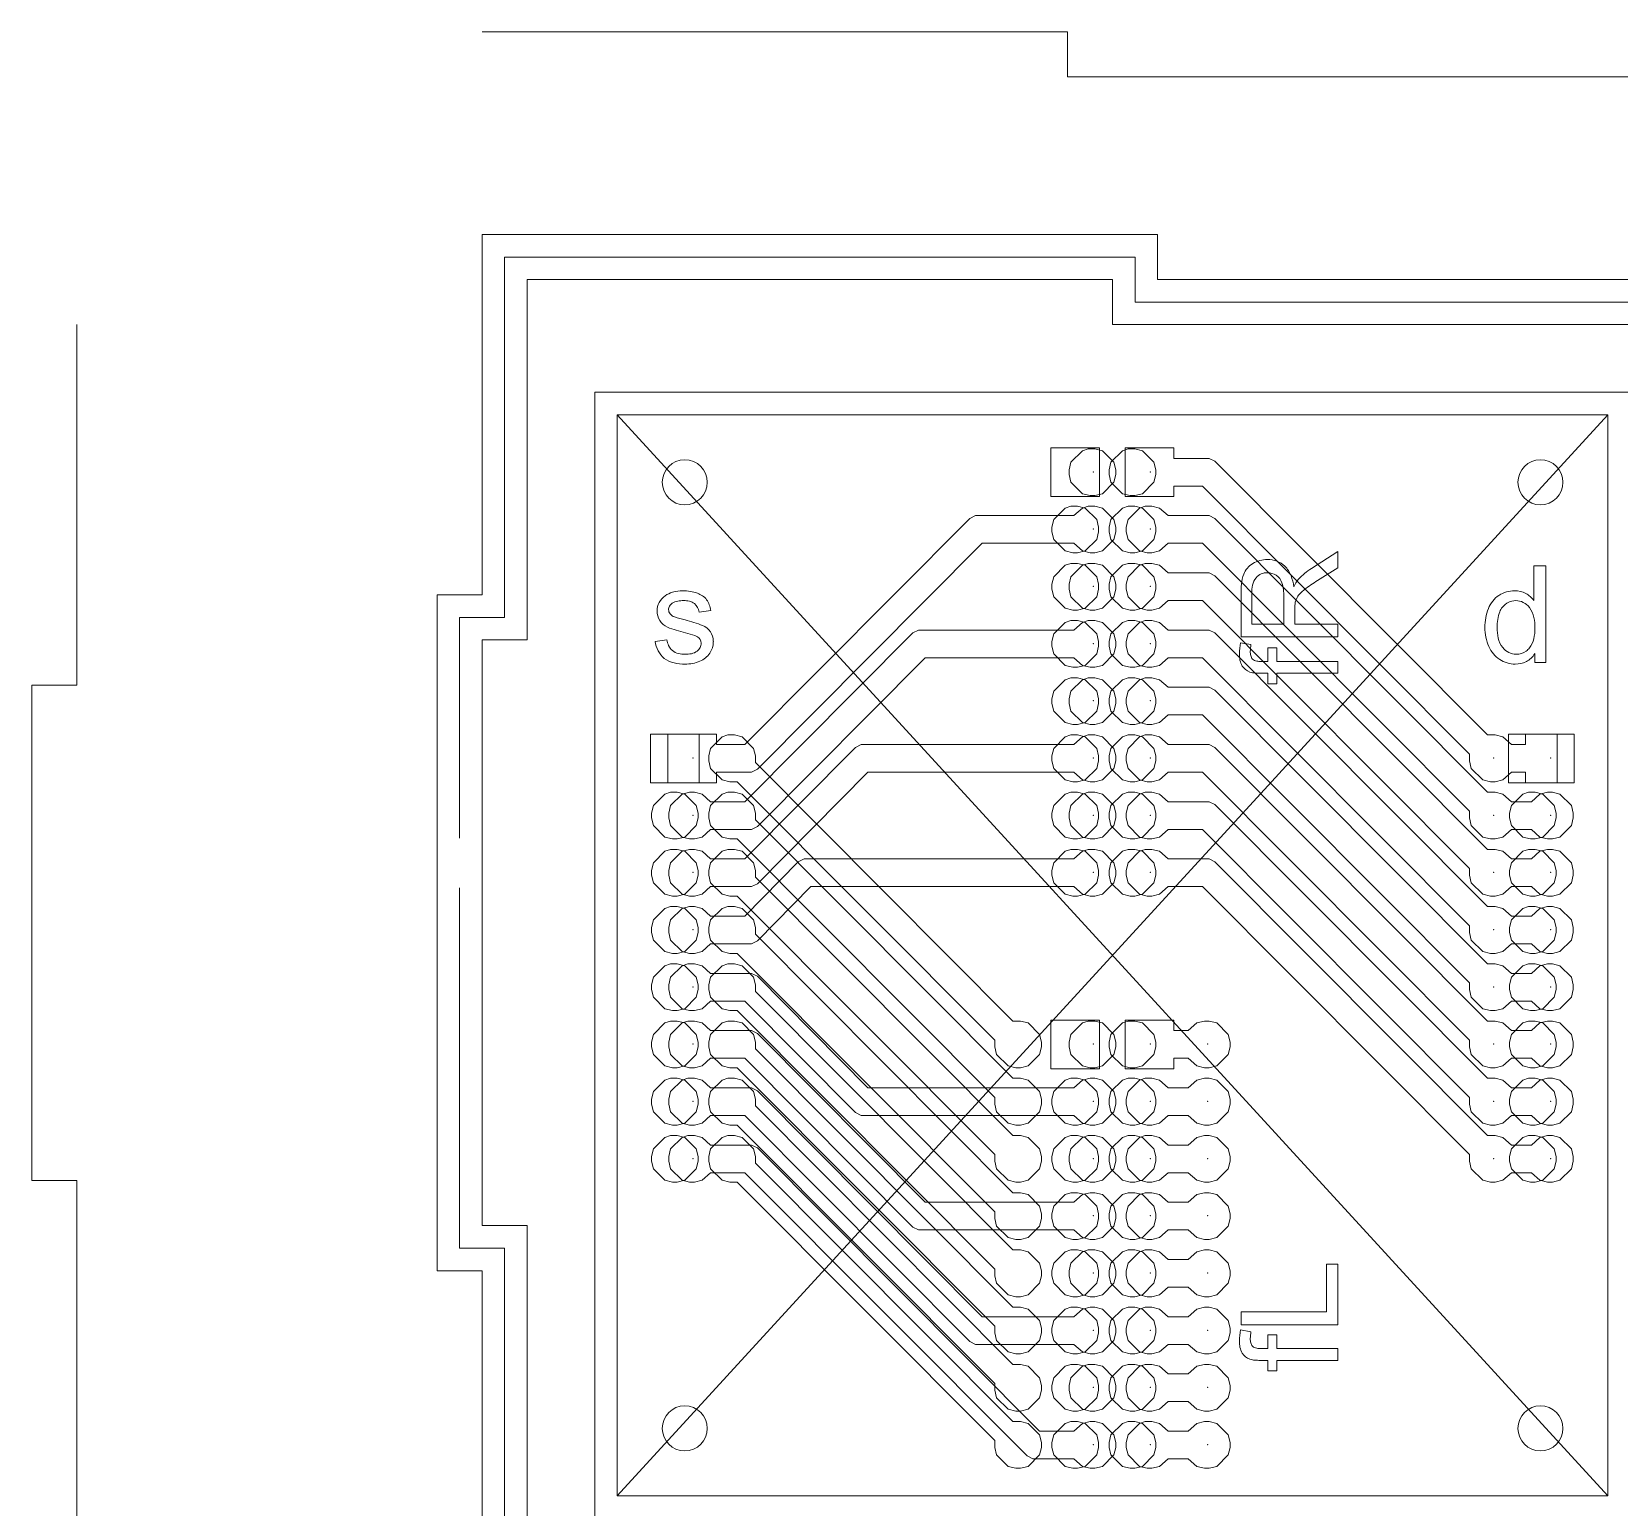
# Model space of a CAD drawing. Header units: millimetres. Extents: x -18 to 106, y 0 to 123.
# Drawn here: x -18 to 52.5, y 57.5 to 123 of the extents above; entities that cross this region are included whole.
import ezdxf

# ---------------------------------------------------------------- set-up
doc = ezdxf.new("R2010")
doc.units = ezdxf.units.MM
for name, color, linetype, lineweight, true_color in [('bottom', 5, 'CONTINUOUS', 5, 0x0000ff), ('drill', 1, 'CONTINUOUS', 5, 0xff0000), ('drill325', 7, 'CONTINUOUS', 5, 0xffffff), ('final_cut', 94, 'CONTINUOUS', 5, 0x007f00), ('okvir', 7, 'CONTINUOUS', 5, 0xffffff), ('rotacija', 23, 'CONTINUOUS', 5, 0xa56752), ('rotacija_unutarnja', 7, 'CONTINUOUS', 5, 0xffffff), ('rotacija_vanjska', 7, 'CONTINUOUS', 5, 0xffffff), ('slova', 7, 'CONTINUOUS', 5, 0xffffff), ('top', 6, 'CONTINUOUS', 5, 0xff00ff)]:
    doc.layers.add(name, color=color, linetype=linetype, lineweight=lineweight, true_color=true_color)

msp = doc.modelspace()

# ---------------------------------------------------------------- linework, layer by layer
at = {"layer": 'bottom'}
for points in [[(28.912667, 104.482), (28.912667, 104.482), (28.658667, 104.397333), (28.150667, 103.889333), (28.066, 103.550667), (28.066, 103.339), (28.150667, 103.000333), (28.658667, 102.492333), (28.997333, 102.407667), (29.209, 102.407667), (29.547667, 102.492333), (30.055667, 103.000333), (30.140333, 103.339), (30.140333, 103.550667), (30.055667, 103.889333), (29.547667, 104.397333), (29.209, 104.482)], [(30.563667, 104.524333), (30.563667, 104.524333), (30.563667, 102.365333), (32.722667, 102.365333), (32.722667, 102.831), (33.992667, 102.831), (45.846, 90.935333), (45.846, 90.639), (45.930667, 90.300333), (46.438667, 89.792333), (46.777333, 89.707667), (46.989, 89.707667), (47.327667, 89.792333), (47.708667, 90.131), (48.343667, 90.131), (48.343667, 89.665333), (50.502667, 89.665333), (50.502667, 91.824333), (48.343667, 91.824333), (48.343667, 91.358667), (47.708667, 91.358667), (47.327667, 91.697333), (46.989, 91.782), (46.650333, 91.782), (34.543, 103.931667), (34.289, 104.058667), (32.722667, 104.058667), (32.722667, 104.524333)], [(28.912667, 101.942), (28.912667, 101.942), (28.658667, 101.857333), (28.277667, 101.518667), (23.917333, 101.518667), (23.663333, 101.391667), (13.672667, 91.358667), (12.402667, 91.358667), (12.402667, 91.824333), (10.243667, 91.824333), (10.243667, 89.665333), (12.402667, 89.665333), (12.402667, 90.131), (13.969, 90.131), (14.223, 90.258), (24.213667, 100.291), (28.277667, 100.291), (28.658667, 99.952333), (28.997333, 99.867667), (29.209, 99.867667), (29.547667, 99.952333), (30.055667, 100.460333), (30.140333, 100.799), (30.140333, 101.010667), (30.055667, 101.349333), (29.547667, 101.857333), (29.209, 101.942)], [(31.452667, 101.942), (31.452667, 101.942), (31.198667, 101.857333), (30.690667, 101.349333), (30.606, 101.010667), (30.606, 100.799), (30.690667, 100.460333), (31.198667, 99.952333), (31.537333, 99.867667), (31.749, 99.867667), (32.087667, 99.952333), (32.468667, 100.291), (33.992667, 100.291), (45.846, 88.395333), (45.846, 88.099), (45.930667, 87.760333), (46.438667, 87.252333), (46.777333, 87.167667), (46.989, 87.167667), (47.327667, 87.252333), (47.708667, 87.591), (48.597667, 87.591), (48.978667, 87.252333), (49.317333, 87.167667), (49.529, 87.167667), (49.867667, 87.252333), (50.375667, 87.760333), (50.460333, 88.099), (50.460333, 88.310667), (50.375667, 88.649333), (49.867667, 89.157333), (49.529, 89.242), (49.317333, 89.242), (48.978667, 89.157333), (48.597667, 88.818667), (47.708667, 88.818667), (47.327667, 89.157333), (46.989, 89.242), (46.650333, 89.242), (34.543, 101.391667), (34.289, 101.518667), (32.468667, 101.518667), (32.087667, 101.857333), (31.749, 101.942)], [(28.912667, 99.402), (28.912667, 99.402), (28.658667, 99.317333), (28.150667, 98.809333), (28.066, 98.470667), (28.066, 98.259), (28.150667, 97.920333), (28.658667, 97.412333), (28.997333, 97.327667), (29.209, 97.327667), (29.547667, 97.412333), (30.055667, 97.920333), (30.140333, 98.259), (30.140333, 98.470667), (30.055667, 98.809333), (29.547667, 99.317333), (29.209, 99.402)], [(31.452667, 99.402), (31.452667, 99.402), (31.198667, 99.317333), (30.690667, 98.809333), (30.606, 98.470667), (30.606, 98.259), (30.690667, 97.920333), (31.198667, 97.412333), (31.537333, 97.327667), (31.749, 97.327667), (32.087667, 97.412333), (32.468667, 97.751), (33.992667, 97.751), (45.846, 85.855333), (45.846, 85.559), (45.930667, 85.220333), (46.438667, 84.712333), (46.777333, 84.627667), (46.989, 84.627667), (47.327667, 84.712333), (47.708667, 85.051), (48.597667, 85.051), (48.978667, 84.712333), (49.317333, 84.627667), (49.529, 84.627667), (49.867667, 84.712333), (50.375667, 85.220333), (50.460333, 85.559), (50.460333, 85.770667), (50.375667, 86.109333), (49.867667, 86.617333), (49.529, 86.702), (49.317333, 86.702), (48.978667, 86.617333), (48.597667, 86.278667), (47.708667, 86.278667), (47.327667, 86.617333), (46.989, 86.702), (46.650333, 86.702), (34.543, 98.851667), (34.289, 98.978667), (32.468667, 98.978667), (32.087667, 99.317333), (31.749, 99.402)], [(28.912667, 96.862), (28.912667, 96.862), (28.658667, 96.777333), (28.277667, 96.438667), (21.377333, 96.438667), (21.123333, 96.311667), (13.672667, 88.818667), (12.148667, 88.818667), (11.767667, 89.157333), (11.429, 89.242), (11.217333, 89.242), (10.878667, 89.157333), (10.370667, 88.649333), (10.286, 88.310667), (10.286, 88.099), (10.370667, 87.760333), (10.878667, 87.252333), (11.217333, 87.167667), (11.429, 87.167667), (11.767667, 87.252333), (12.148667, 87.591), (13.969, 87.591), (14.223, 87.718), (21.673667, 95.211), (28.277667, 95.211), (28.658667, 94.872333), (28.997333, 94.787667), (29.209, 94.787667), (29.547667, 94.872333), (30.055667, 95.380333), (30.140333, 95.719), (30.140333, 95.930667), (30.055667, 96.269333), (29.547667, 96.777333), (29.209, 96.862)], [(31.452667, 96.862), (31.452667, 96.862), (31.198667, 96.777333), (30.690667, 96.269333), (30.606, 95.930667), (30.606, 95.719), (30.690667, 95.380333), (31.198667, 94.872333), (31.537333, 94.787667), (31.749, 94.787667), (32.087667, 94.872333), (32.468667, 95.211), (33.992667, 95.211), (45.846, 83.315333), (45.846, 83.019), (45.930667, 82.680333), (46.438667, 82.172333), (46.777333, 82.087667), (46.989, 82.087667), (47.327667, 82.172333), (47.708667, 82.511), (48.597667, 82.511), (48.978667, 82.172333), (49.317333, 82.087667), (49.529, 82.087667), (49.867667, 82.172333), (50.375667, 82.680333), (50.460333, 83.019), (50.460333, 83.230667), (50.375667, 83.569333), (49.867667, 84.077333), (49.529, 84.162), (49.317333, 84.162), (48.978667, 84.077333), (48.597667, 83.738667), (47.708667, 83.738667), (47.327667, 84.077333), (46.989, 84.162), (46.650333, 84.162), (34.543, 96.311667), (34.289, 96.438667), (32.468667, 96.438667), (32.087667, 96.777333), (31.749, 96.862)], [(28.912667, 94.322), (28.912667, 94.322), (28.658667, 94.237333), (28.150667, 93.729333), (28.066, 93.390667), (28.066, 93.179), (28.150667, 92.840333), (28.658667, 92.332333), (28.997333, 92.247667), (29.209, 92.247667), (29.547667, 92.332333), (30.055667, 92.840333), (30.140333, 93.179), (30.140333, 93.390667), (30.055667, 93.729333), (29.547667, 94.237333), (29.209, 94.322)], [(31.452667, 94.322), (31.452667, 94.322), (31.198667, 94.237333), (30.690667, 93.729333), (30.606, 93.390667), (30.606, 93.179), (30.690667, 92.840333), (31.198667, 92.332333), (31.537333, 92.247667), (31.749, 92.247667), (32.087667, 92.332333), (32.468667, 92.671), (33.992667, 92.671), (45.846, 80.775333), (45.846, 80.479), (45.930667, 80.140333), (46.438667, 79.632333), (46.777333, 79.547667), (46.989, 79.547667), (47.327667, 79.632333), (47.708667, 79.971), (48.597667, 79.971), (48.978667, 79.632333), (49.317333, 79.547667), (49.529, 79.547667), (49.867667, 79.632333), (50.375667, 80.140333), (50.460333, 80.479), (50.460333, 80.690667), (50.375667, 81.029333), (49.867667, 81.537333), (49.529, 81.622), (49.317333, 81.622), (48.978667, 81.537333), (48.597667, 81.198667), (47.708667, 81.198667), (47.327667, 81.537333), (46.989, 81.622), (46.650333, 81.622), (34.543, 93.771667), (34.289, 93.898667), (32.468667, 93.898667), (32.087667, 94.237333), (31.749, 94.322)], [(28.912667, 91.782), (28.912667, 91.782), (28.658667, 91.697333), (28.277667, 91.358667), (18.837333, 91.358667), (18.583333, 91.231667), (13.672667, 86.278667), (12.148667, 86.278667), (11.767667, 86.617333), (11.429, 86.702), (11.217333, 86.702), (10.878667, 86.617333), (10.370667, 86.109333), (10.286, 85.770667), (10.286, 85.559), (10.370667, 85.220333), (10.878667, 84.712333), (11.217333, 84.627667), (11.429, 84.627667), (11.767667, 84.712333), (12.148667, 85.051), (13.969, 85.051), (14.223, 85.178), (19.133667, 90.131), (28.277667, 90.131), (28.658667, 89.792333), (28.997333, 89.707667), (29.209, 89.707667), (29.547667, 89.792333), (30.055667, 90.300333), (30.140333, 90.639), (30.140333, 90.850667), (30.055667, 91.189333), (29.547667, 91.697333), (29.209, 91.782)], [(31.452667, 91.782), (31.452667, 91.782), (31.198667, 91.697333), (30.690667, 91.189333), (30.606, 90.850667), (30.606, 90.639), (30.690667, 90.300333), (31.198667, 89.792333), (31.537333, 89.707667), (31.749, 89.707667), (32.087667, 89.792333), (32.468667, 90.131), (33.992667, 90.131), (45.846, 78.235333), (45.846, 77.939), (45.930667, 77.600333), (46.438667, 77.092333), (46.777333, 77.007667), (46.989, 77.007667), (47.327667, 77.092333), (47.708667, 77.431), (48.597667, 77.431), (48.978667, 77.092333), (49.317333, 77.007667), (49.529, 77.007667), (49.867667, 77.092333), (50.375667, 77.600333), (50.460333, 77.939), (50.460333, 78.150667), (50.375667, 78.489333), (49.867667, 78.997333), (49.529, 79.082), (49.317333, 79.082), (48.978667, 78.997333), (48.597667, 78.658667), (47.708667, 78.658667), (47.327667, 78.997333), (46.989, 79.082), (46.650333, 79.082), (34.543, 91.231667), (34.289, 91.358667), (32.468667, 91.358667), (32.087667, 91.697333), (31.749, 91.782)], [(28.912667, 89.242), (28.912667, 89.242), (28.658667, 89.157333), (28.150667, 88.649333), (28.066, 88.310667), (28.066, 88.099), (28.150667, 87.760333), (28.658667, 87.252333), (28.997333, 87.167667), (29.209, 87.167667), (29.547667, 87.252333), (30.055667, 87.760333), (30.140333, 88.099), (30.140333, 88.310667), (30.055667, 88.649333), (29.547667, 89.157333), (29.209, 89.242)], [(31.452667, 89.242), (31.452667, 89.242), (31.198667, 89.157333), (30.690667, 88.649333), (30.606, 88.310667), (30.606, 88.099), (30.690667, 87.760333), (31.198667, 87.252333), (31.537333, 87.167667), (31.749, 87.167667), (32.087667, 87.252333), (32.468667, 87.591), (33.992667, 87.591), (45.846, 75.695333), (45.846, 75.399), (45.930667, 75.060333), (46.438667, 74.552333), (46.777333, 74.467667), (46.989, 74.467667), (47.327667, 74.552333), (47.708667, 74.891), (48.597667, 74.891), (48.978667, 74.552333), (49.317333, 74.467667), (49.529, 74.467667), (49.867667, 74.552333), (50.375667, 75.060333), (50.460333, 75.399), (50.460333, 75.610667), (50.375667, 75.949333), (49.867667, 76.457333), (49.529, 76.542), (49.317333, 76.542), (48.978667, 76.457333), (48.597667, 76.118667), (47.708667, 76.118667), (47.327667, 76.457333), (46.989, 76.542), (46.650333, 76.542), (34.543, 88.691667), (34.289, 88.818667), (32.468667, 88.818667), (32.087667, 89.157333), (31.749, 89.242)], [(28.912667, 86.702), (28.912667, 86.702), (28.658667, 86.617333), (28.277667, 86.278667), (16.297333, 86.278667), (16.043333, 86.151667), (13.672667, 83.738667), (12.148667, 83.738667), (11.767667, 84.077333), (11.429, 84.162), (11.217333, 84.162), (10.878667, 84.077333), (10.370667, 83.569333), (10.286, 83.230667), (10.286, 83.019), (10.370667, 82.680333), (10.878667, 82.172333), (11.217333, 82.087667), (11.429, 82.087667), (11.767667, 82.172333), (12.148667, 82.511), (13.969, 82.511), (14.223, 82.638), (16.593667, 85.051), (28.277667, 85.051), (28.658667, 84.712333), (28.997333, 84.627667), (29.209, 84.627667), (29.547667, 84.712333), (30.055667, 85.220333), (30.140333, 85.559), (30.140333, 85.770667), (30.055667, 86.109333), (29.547667, 86.617333), (29.209, 86.702)], [(31.452667, 86.702), (31.452667, 86.702), (31.198667, 86.617333), (30.690667, 86.109333), (30.606, 85.770667), (30.606, 85.559), (30.690667, 85.220333), (31.198667, 84.712333), (31.537333, 84.627667), (31.749, 84.627667), (32.087667, 84.712333), (32.468667, 85.051), (33.992667, 85.051), (45.846, 73.155333), (45.846, 72.859), (45.930667, 72.520333), (46.438667, 72.012333), (46.777333, 71.927667), (46.989, 71.927667), (47.327667, 72.012333), (47.708667, 72.351), (48.597667, 72.351), (48.978667, 72.012333), (49.317333, 71.927667), (49.529, 71.927667), (49.867667, 72.012333), (50.375667, 72.520333), (50.460333, 72.859), (50.460333, 73.070667), (50.375667, 73.409333), (49.867667, 73.917333), (49.529, 74.002), (49.317333, 74.002), (48.978667, 73.917333), (48.597667, 73.578667), (47.708667, 73.578667), (47.327667, 73.917333), (46.989, 74.002), (46.650333, 74.002), (34.543, 86.151667), (34.289, 86.278667), (32.468667, 86.278667), (32.087667, 86.617333), (31.749, 86.702)], [(11.132667, 81.622), (11.132667, 81.622), (10.878667, 81.537333), (10.370667, 81.029333), (10.286, 80.690667), (10.286, 80.479), (10.370667, 80.140333), (10.878667, 79.632333), (11.217333, 79.547667), (11.429, 79.547667), (11.767667, 79.632333), (12.148667, 79.971), (13.672667, 79.971), (18.583333, 75.018), (18.837333, 74.891), (28.277667, 74.891), (28.658667, 74.552333), (28.997333, 74.467667), (29.209, 74.467667), (29.547667, 74.552333), (30.055667, 75.060333), (30.140333, 75.399), (30.140333, 75.610667), (30.055667, 75.949333), (29.547667, 76.457333), (29.209, 76.542), (28.997333, 76.542), (28.658667, 76.457333), (28.277667, 76.118667), (19.133667, 76.118667), (14.223, 81.071667), (13.969, 81.198667), (12.148667, 81.198667), (11.767667, 81.537333), (11.429, 81.622)], [(11.132667, 79.082), (11.132667, 79.082), (10.878667, 78.997333), (10.370667, 78.489333), (10.286, 78.150667), (10.286, 77.939), (10.370667, 77.600333), (10.878667, 77.092333), (11.217333, 77.007667), (11.429, 77.007667), (11.767667, 77.092333), (12.148667, 77.431), (13.672667, 77.431), (21.123333, 69.938), (21.377333, 69.811), (28.277667, 69.811), (28.658667, 69.472333), (28.997333, 69.387667), (29.209, 69.387667), (29.547667, 69.472333), (30.055667, 69.980333), (30.140333, 70.319), (30.140333, 70.530667), (30.055667, 70.869333), (29.547667, 71.377333), (29.209, 71.462), (28.997333, 71.462), (28.658667, 71.377333), (28.277667, 71.038667), (21.673667, 71.038667), (14.223, 78.531667), (13.969, 78.658667), (12.148667, 78.658667), (11.767667, 78.997333), (11.429, 79.082)], [(28.912667, 79.082), (28.912667, 79.082), (28.658667, 78.997333), (28.150667, 78.489333), (28.066, 78.150667), (28.066, 77.939), (28.150667, 77.600333), (28.658667, 77.092333), (28.997333, 77.007667), (29.209, 77.007667), (29.547667, 77.092333), (30.055667, 77.600333), (30.140333, 77.939), (30.140333, 78.150667), (30.055667, 78.489333), (29.547667, 78.997333), (29.209, 79.082)], [(30.563667, 79.124333), (30.563667, 79.124333), (30.563667, 76.965333), (32.722667, 76.965333), (32.722667, 77.431), (33.357667, 77.431), (33.738667, 77.092333), (34.077333, 77.007667), (34.289, 77.007667), (34.627667, 77.092333), (35.135667, 77.600333), (35.220333, 77.939), (35.220333, 78.150667), (35.135667, 78.489333), (34.627667, 78.997333), (34.289, 79.082), (34.077333, 79.082), (33.738667, 78.997333), (33.357667, 78.658667), (32.722667, 78.658667), (32.722667, 79.124333)], [(11.132667, 76.542), (11.132667, 76.542), (10.878667, 76.457333), (10.370667, 75.949333), (10.286, 75.610667), (10.286, 75.399), (10.370667, 75.060333), (10.878667, 74.552333), (11.217333, 74.467667), (11.429, 74.467667), (11.767667, 74.552333), (12.148667, 74.891), (13.672667, 74.891), (23.663333, 64.858), (23.917333, 64.731), (28.277667, 64.731), (28.658667, 64.392333), (28.997333, 64.307667), (29.209, 64.307667), (29.547667, 64.392333), (30.055667, 64.900333), (30.140333, 65.239), (30.140333, 65.450667), (30.055667, 65.789333), (29.547667, 66.297333), (29.209, 66.382), (28.997333, 66.382), (28.658667, 66.297333), (28.277667, 65.958667), (24.213667, 65.958667), (14.223, 75.991667), (13.969, 76.118667), (12.148667, 76.118667), (11.767667, 76.457333), (11.429, 76.542)], [(31.452667, 76.542), (31.452667, 76.542), (31.198667, 76.457333), (30.690667, 75.949333), (30.606, 75.610667), (30.606, 75.399), (30.690667, 75.060333), (31.198667, 74.552333), (31.537333, 74.467667), (31.749, 74.467667), (32.087667, 74.552333), (32.468667, 74.891), (33.357667, 74.891), (33.738667, 74.552333), (34.077333, 74.467667), (34.289, 74.467667), (34.627667, 74.552333), (35.135667, 75.060333), (35.220333, 75.399), (35.220333, 75.610667), (35.135667, 75.949333), (34.627667, 76.457333), (34.289, 76.542), (34.077333, 76.542), (33.738667, 76.457333), (33.357667, 76.118667), (32.468667, 76.118667), (32.087667, 76.457333), (31.749, 76.542)], [(11.132667, 74.002), (11.132667, 74.002), (10.878667, 73.917333), (10.370667, 73.409333), (10.286, 73.070667), (10.286, 72.859), (10.370667, 72.520333), (10.878667, 72.012333), (11.217333, 71.927667), (11.429, 71.927667), (11.767667, 72.012333), (12.148667, 72.351), (13.672667, 72.351), (26.203333, 59.778), (26.457333, 59.651), (28.277667, 59.651), (28.658667, 59.312333), (28.997333, 59.227667), (29.209, 59.227667), (29.547667, 59.312333), (30.055667, 59.820333), (30.140333, 60.159), (30.140333, 60.370667), (30.055667, 60.709333), (29.547667, 61.217333), (29.209, 61.302), (28.997333, 61.302), (28.658667, 61.217333), (28.277667, 60.878667), (26.753667, 60.878667), (14.223, 73.451667), (13.969, 73.578667), (12.148667, 73.578667), (11.767667, 73.917333), (11.429, 74.002)], [(28.912667, 74.002), (28.912667, 74.002), (28.658667, 73.917333), (28.150667, 73.409333), (28.066, 73.070667), (28.066, 72.859), (28.150667, 72.520333), (28.658667, 72.012333), (28.997333, 71.927667), (29.209, 71.927667), (29.547667, 72.012333), (30.055667, 72.520333), (30.140333, 72.859), (30.140333, 73.070667), (30.055667, 73.409333), (29.547667, 73.917333), (29.209, 74.002)], [(31.452667, 74.002), (31.452667, 74.002), (31.198667, 73.917333), (30.690667, 73.409333), (30.606, 73.070667), (30.606, 72.859), (30.690667, 72.520333), (31.198667, 72.012333), (31.537333, 71.927667), (31.749, 71.927667), (32.087667, 72.012333), (32.468667, 72.351), (33.357667, 72.351), (33.738667, 72.012333), (34.077333, 71.927667), (34.289, 71.927667), (34.627667, 72.012333), (35.135667, 72.520333), (35.220333, 72.859), (35.220333, 73.070667), (35.135667, 73.409333), (34.627667, 73.917333), (34.289, 74.002), (34.077333, 74.002), (33.738667, 73.917333), (33.357667, 73.578667), (32.468667, 73.578667), (32.087667, 73.917333), (31.749, 74.002)], [(31.452667, 71.462), (31.452667, 71.462), (31.198667, 71.377333), (30.690667, 70.869333), (30.606, 70.530667), (30.606, 70.319), (30.690667, 69.980333), (31.198667, 69.472333), (31.537333, 69.387667), (31.749, 69.387667), (32.087667, 69.472333), (32.468667, 69.811), (33.357667, 69.811), (33.738667, 69.472333), (34.077333, 69.387667), (34.289, 69.387667), (34.627667, 69.472333), (35.135667, 69.980333), (35.220333, 70.319), (35.220333, 70.530667), (35.135667, 70.869333), (34.627667, 71.377333), (34.289, 71.462), (34.077333, 71.462), (33.738667, 71.377333), (33.357667, 71.038667), (32.468667, 71.038667), (32.087667, 71.377333), (31.749, 71.462)], [(28.912667, 68.922), (28.912667, 68.922), (28.658667, 68.837333), (28.150667, 68.329333), (28.066, 67.990667), (28.066, 67.779), (28.150667, 67.440333), (28.658667, 66.932333), (28.997333, 66.847667), (29.209, 66.847667), (29.547667, 66.932333), (30.055667, 67.440333), (30.140333, 67.779), (30.140333, 67.990667), (30.055667, 68.329333), (29.547667, 68.837333), (29.209, 68.922)], [(31.452667, 68.922), (31.452667, 68.922), (31.198667, 68.837333), (30.690667, 68.329333), (30.606, 67.990667), (30.606, 67.779), (30.690667, 67.440333), (31.198667, 66.932333), (31.537333, 66.847667), (31.749, 66.847667), (32.087667, 66.932333), (32.468667, 67.271), (33.357667, 67.271), (33.738667, 66.932333), (34.077333, 66.847667), (34.289, 66.847667), (34.627667, 66.932333), (35.135667, 67.440333), (35.220333, 67.779), (35.220333, 67.990667), (35.135667, 68.329333), (34.627667, 68.837333), (34.289, 68.922), (34.077333, 68.922), (33.738667, 68.837333), (33.357667, 68.498667), (32.468667, 68.498667), (32.087667, 68.837333), (31.749, 68.922)], [(31.452667, 66.382), (31.452667, 66.382), (31.198667, 66.297333), (30.690667, 65.789333), (30.606, 65.450667), (30.606, 65.239), (30.690667, 64.900333), (31.198667, 64.392333), (31.537333, 64.307667), (31.749, 64.307667), (32.087667, 64.392333), (32.468667, 64.731), (33.357667, 64.731), (33.738667, 64.392333), (34.077333, 64.307667), (34.289, 64.307667), (34.627667, 64.392333), (35.135667, 64.900333), (35.220333, 65.239), (35.220333, 65.450667), (35.135667, 65.789333), (34.627667, 66.297333), (34.289, 66.382), (34.077333, 66.382), (33.738667, 66.297333), (33.357667, 65.958667), (32.468667, 65.958667), (32.087667, 66.297333), (31.749, 66.382)], [(28.912667, 63.842), (28.912667, 63.842), (28.658667, 63.757333), (28.150667, 63.249333), (28.066, 62.910667), (28.066, 62.699), (28.150667, 62.360333), (28.658667, 61.852333), (28.997333, 61.767667), (29.209, 61.767667), (29.547667, 61.852333), (30.055667, 62.360333), (30.140333, 62.699), (30.140333, 62.910667), (30.055667, 63.249333), (29.547667, 63.757333), (29.209, 63.842)], [(31.452667, 63.842), (31.452667, 63.842), (31.198667, 63.757333), (30.690667, 63.249333), (30.606, 62.910667), (30.606, 62.699), (30.690667, 62.360333), (31.198667, 61.852333), (31.537333, 61.767667), (31.749, 61.767667), (32.087667, 61.852333), (32.468667, 62.191), (33.357667, 62.191), (33.738667, 61.852333), (34.077333, 61.767667), (34.289, 61.767667), (34.627667, 61.852333), (35.135667, 62.360333), (35.220333, 62.699), (35.220333, 62.910667), (35.135667, 63.249333), (34.627667, 63.757333), (34.289, 63.842), (34.077333, 63.842), (33.738667, 63.757333), (33.357667, 63.418667), (32.468667, 63.418667), (32.087667, 63.757333), (31.749, 63.842)], [(31.452667, 61.302), (31.452667, 61.302), (31.198667, 61.217333), (30.690667, 60.709333), (30.606, 60.370667), (30.606, 60.159), (30.690667, 59.820333), (31.198667, 59.312333), (31.537333, 59.227667), (31.749, 59.227667), (32.087667, 59.312333), (32.468667, 59.651), (33.357667, 59.651), (33.738667, 59.312333), (34.077333, 59.227667), (34.289, 59.227667), (34.627667, 59.312333), (35.135667, 59.820333), (35.220333, 60.159), (35.220333, 60.370667), (35.135667, 60.709333), (34.627667, 61.217333), (34.289, 61.302), (34.077333, 61.302), (33.738667, 61.217333), (33.357667, 60.878667), (32.468667, 60.878667), (32.087667, 61.217333), (31.749, 61.302)]]:
    msp.add_lwpolyline(points, close=True, dxfattribs=at)
at = {"layer": 'drill'}
for p in [(29.14, 103.46), (31.68, 103.46), (29.14, 100.92), (31.68, 100.92), (29.14, 98.38), (31.68, 98.38), (29.14, 95.84), (31.68, 95.84), (29.14, 93.3), (31.68, 93.3), (11.36, 90.76), (29.14, 90.76), (31.68, 90.76), (46.92, 90.76), (49.46, 90.76), (11.36, 88.22), (29.14, 88.22), (31.68, 88.22), (46.92, 88.22), (49.46, 88.22), (11.36, 85.68), (29.14, 85.68), (31.68, 85.68), (46.92, 85.68), (49.46, 85.68), (11.36, 83.14), (46.92, 83.14), (49.46, 83.14), (11.36, 80.6), (46.92, 80.6), (49.46, 80.6), (11.36, 78.06), (29.14, 78.06), (31.68, 78.06), (34.22, 78.06), (46.92, 78.06), (49.46, 78.06), (11.36, 75.52), (29.14, 75.52), (31.68, 75.52), (34.22, 75.52), (46.92, 75.52), (49.46, 75.52), (11.36, 72.98), (29.14, 72.98), (31.68, 72.98), (34.22, 72.98), (46.92, 72.98), (49.46, 72.98), (29.14, 70.44), (31.68, 70.44), (34.22, 70.44), (29.14, 67.9), (31.68, 67.9), (34.22, 67.9), (29.14, 65.36), (31.68, 65.36), (34.22, 65.36), (29.14, 62.82), (31.68, 62.82), (34.22, 62.82), (29.14, 60.28), (31.68, 60.28), (34.22, 60.28)]:
    msp.add_point(p, dxfattribs=at)
at = {"layer": 'drill325'}
for centre in [(11, 103), (49, 103), (11, 61), (49, 61)]:
    msp.add_circle(centre, 1, dxfattribs=at)
at = {"layer": 'final_cut'}
for p, q in [((7, 57), (7, 107)), ((7, 107), (53, 107))]:
    msp.add_line(p, q, dxfattribs=at)
at = {"layer": 'okvir'}
for p, q in [((8, 58), (8, 106)), ((8, 106), (52, 106)), ((8, 58), (52, 106)), ((8, 106), (52, 58)), ((52, 106), (52, 58)), ((52, 58), (8, 58))]:
    msp.add_line(p, q, dxfattribs=at)
at = {"layer": 'rotacija'}
for p, q in [((3, 97), (3, 113)), ((3, 113), (31, 113)), ((31, 113), (31, 111)), ((31, 111), (57, 111)), ((1, 87.2), (1, 97)), ((1, 97), (3, 97)), ((1, 69), (1, 85)), ((3, 69), (1, 69)), ((3, 40), (3, 69))]:
    msp.add_line(p, q, dxfattribs=at)
at = {"layer": 'rotacija_unutarnja'}
for p, q in [((2, 123), (28, 123)), ((28, 123), (28, 121)), ((28, 121), (60, 121)), ((30, 112), (4, 112)), ((4, 112), (4, 96)), ((30, 110), (30, 112)), ((-16, 94), (-16, 110)), ((58, 110), (30, 110)), ((4, 96), (2, 96)), ((2, 96), (2, 70)), ((-18, 72), (-18, 94)), ((-18, 94), (-16, 94)), ((-16, 72), (-18, 72)), ((-16, 37), (-16, 72)), ((2, 70), (4, 70)), ((4, 70), (4, 39))]:
    msp.add_line(p, q, dxfattribs=at)
at = {"layer": 'rotacija_vanjska'}
for p, q in [((32, 114), (2, 114)), ((2, 114), (2, 98)), ((32, 112), (32, 114)), ((56, 112), (32, 112)), ((2, 98), (0, 98)), ((0, 98), (0, 68)), ((0, 68), (2, 68)), ((2, 68), (2, 41))]:
    msp.add_line(p, q, dxfattribs=at)
at = {"layer": 'slova'}
for points in [[(40, 96.1387), (40, 96.1387), (35.7051, 96.1387), (35.7051, 98.043, -0.027009431), (35.7266, 98.4845, -0.063782222), (35.8223, 98.916, -0.170367614), (36.2295, 99.3936, -0.140422138), (36.877, 99.5723, -0.090663314), (37.2916, 99.5008, -0.1004049), (37.6475, 99.2764, -0.109965988), (37.9234, 98.8528, -0.059707503), (38.0459, 98.3623, -0.067053305), (38.2598, 98.7051, -0.062673536), (38.8311, 99.1768), (40, 99.9238), (40, 99.209), (39.1064, 98.6406, 0.021288879), (38.5146, 98.2305, 0.025751864), (38.3598, 98.0966, 0.056783476), (38.2275, 97.9404, 0.084867304), (38.1133, 97.6826, 0.043269496), (38.0928, 97.3662), (38.0928, 96.707), (40, 96.707), (40, 96.1387)], [(37.6006, 96.707), (37.6006, 96.707), (37.6006, 97.9287, 0.026941506), (37.5855, 98.2366, 0.057667967), (37.5215, 98.5381, 0.164172167), (37.2637, 98.8721, 0.146155297), (36.877, 98.9863, 0.225677218), (36.376, 98.7637, 0.125262567), (36.2166, 98.4323, 0.056436988), (36.1797, 98.0664), (36.1797, 96.707), (37.6006, 96.707)], [(48.7456, 95), (48.7456, 95), (48.7456, 95.3926, -0.132731032), (48.3739, 95.0421, -0.121695522), (47.8755, 94.9297, -0.149031777), (47.1899, 95.1348, -0.139703635), (46.7065, 95.7061, -0.108608478), (46.5366, 96.5527, -0.098163877), (46.6919, 97.3965, -0.069767846), (46.8794, 97.7243, -0.082856712), (47.1577, 97.9795, -0.148346382), (47.8521, 98.1816, -0.127150601), (48.353, 98.0615, -0.115562133), (48.7104, 97.7539), (48.7104, 99.2949), (49.2349, 99.2949), (49.2349, 95), (48.7456, 95)], [(12.2687, 95.9632), (12.2687, 95.9632, -0.015801106), (12.2686, 95.9141, -0.150394559), (12.1133, 95.416, -0.1456735), (11.6709, 95.0557, -0.103170795), (11.0146, 94.9297, -0.05708331), (10.5311, 94.9797, -0.10983693), (10.0889, 95.1816, -0.107792258), (9.8173, 95.5176, -0.07433003), (9.6846, 95.9287), (10.2061, 96.0107, 0.076995631), (10.2821, 95.7475, 0.1080417), (10.4492, 95.5303, 0.109165798), (10.716, 95.398, 0.064176682), (11.0117, 95.3633, 0.055259488), (11.2935, 95.3913, 0.117843236), (11.5508, 95.5098, 0.095037802), (11.6786, 95.6639, 0.124291444), (11.7266, 95.8584, 0.268831182), (11.5713, 96.1396, 0.049495786), (11.4418, 96.1988, 0.023639034), (11.0322, 96.3184, -0.010100312), (10.6246, 96.4291, -0.033285731), (10.2266, 96.5703, -0.142926269), (9.8867, 96.8662, -0.138479584), (9.7725, 97.2852, -0.124881429), (9.8662, 97.6689, -0.115674965), (10.127, 97.9648, -0.085237029), (10.4609, 98.1172, -0.073543853), (10.918, 98.1816, -0.091077406), (11.5596, 98.0762, -0.056417259), (11.7855, 97.9624, -0.089036289), (11.9697, 97.7891, -0.073270118), (12.0885, 97.5594, -0.044401342), (12.1514, 97.3086), (11.6357, 97.2383, 0.197280871), (11.4307, 97.6133, 0.109683111), (11.2047, 97.7207, 0.060437349), (10.9561, 97.748, 0.044328181), (10.6878, 97.7269, 0.11674799), (10.4375, 97.6279, 0.094643099), (10.3259, 97.5061, 0.136667431), (10.2822, 97.3467, 0.172963814), (10.3467, 97.1621, 0.132704537), (10.5488, 97.0215, 0.011614069), (11.0146, 96.8867, -0.008062776), (11.4081, 96.7756, -0.026860424), (11.7939, 96.6406, -0.144997534), (12.1426, 96.3652, -0.138141219), (12.2687, 95.9632)], [(48.3704, 95.5085), (48.3704, 95.5085, 0.066101067), (48.5112, 95.6445, 0.119066122), (48.7073, 96.0557, 0.057682631), (48.7544, 96.5088, 0.052558963), (48.7083, 96.9978, 0.118464565), (48.5083, 97.4463, 0.104297845), (48.2403, 97.6671, 0.1190576), (47.9019, 97.7451, 0.235113309), (47.313, 97.458, 0.071806812), (47.192, 97.2525, 0.063396521), (47.1017, 96.9081, 0.035254175), (47.0786, 96.5527, 0.058025041), (47.1276, 96.0843, 0.118184584), (47.3306, 95.6592, 0.097051036), (47.594, 95.443, 0.122079086), (47.9253, 95.3633, 0.161498175), (48.3704, 95.5085)], [(40, 95.0459), (40, 95.0459), (40, 94.5215), (37.2988, 94.5215), (37.2988, 94.0557), (36.8887, 94.0557), (36.8887, 94.5215), (36.5576, 94.5215, -0.023289617), (36.3226, 94.5313, -0.060740536), (36.0918, 94.5771, -0.163054124), (35.7607, 94.8438, -0.095721543), (35.6576, 95.104, -0.050741518), (35.6318, 95.3828, -0.047794877), (35.6846, 95.875), (36.1445, 95.7959, 0.044055791), (36.1152, 95.4854, 0.058748373), (36.134, 95.3056, 0.140773015), (36.2178, 95.1455, 0.140789956), (36.4011, 95.0626, 0.047371128), (36.6016, 95.0459), (36.8887, 95.0459), (36.8887, 95.6523), (37.2988, 95.6523), (37.2988, 95.0459), (40, 95.0459)], [(35.6846, 65.373), (35.6846, 65.373), (36.1445, 65.2939, 0.044055791), (36.1152, 64.9834, 0.058716667), (36.134, 64.8037, 0.140773015), (36.2178, 64.6436, 0.140789956), (36.4011, 64.5607, 0.047370858), (36.6016, 64.5439), (36.8887, 64.5439), (36.8887, 65.1504), (37.2988, 65.1504), (37.2988, 64.5439), (40, 64.5439), (40, 64.0195), (37.2988, 64.0195), (37.2988, 63.5537), (36.8887, 63.5537), (36.8887, 64.0195), (36.5576, 64.0195, -0.023290491), (36.3226, 64.0294, -0.060740536), (36.0918, 64.0752, -0.163021827), (35.7607, 64.3418, -0.095755152), (35.6576, 64.6021, -0.050741518), (35.6318, 64.8809, -0.047785418), (35.6846, 65.373)]]:
    msp.add_lwpolyline(points, format="xyb", dxfattribs=at)
msp.add_lwpolyline([(35.7051, 66.1729), (35.7051, 66.1729), (39.4932, 66.1729), (39.4932, 68.2881), (40, 68.2881), (40, 65.6045), (35.7051, 65.6045), (35.7051, 66.1729)], dxfattribs=at)
at = {"layer": 'top'}
for points in [[(27.261667, 104.524333), (27.261667, 104.524333), (27.261667, 102.365333), (29.420667, 102.365333), (29.420667, 104.524333)], [(30.690667, 104.482), (30.690667, 104.482), (30.436667, 104.397333), (29.928667, 103.889333), (29.844, 103.550667), (29.844, 103.339), (29.928667, 103.000333), (30.436667, 102.492333), (30.775333, 102.407667), (30.987, 102.407667), (31.325667, 102.492333), (31.833667, 103.000333), (31.918333, 103.339), (31.918333, 103.550667), (31.833667, 103.889333), (31.325667, 104.397333), (30.987, 104.482)], [(28.150667, 101.942), (28.150667, 101.942), (27.896667, 101.857333), (27.388667, 101.349333), (27.304, 101.010667), (27.304, 100.799), (27.388667, 100.460333), (27.896667, 99.952333), (28.235333, 99.867667), (28.447, 99.867667), (28.785667, 99.952333), (29.293667, 100.460333), (29.378333, 100.799), (29.378333, 101.010667), (29.293667, 101.349333), (28.785667, 101.857333), (28.447, 101.942)], [(30.690667, 101.942), (30.690667, 101.942), (30.436667, 101.857333), (29.928667, 101.349333), (29.844, 101.010667), (29.844, 100.799), (29.928667, 100.460333), (30.436667, 99.952333), (30.775333, 99.867667), (30.987, 99.867667), (31.325667, 99.952333), (31.833667, 100.460333), (31.918333, 100.799), (31.918333, 101.010667), (31.833667, 101.349333), (31.325667, 101.857333), (30.987, 101.942)], [(28.150667, 99.402), (28.150667, 99.402), (27.896667, 99.317333), (27.388667, 98.809333), (27.304, 98.470667), (27.304, 98.259), (27.388667, 97.920333), (27.896667, 97.412333), (28.235333, 97.327667), (28.447, 97.327667), (28.785667, 97.412333), (29.293667, 97.920333), (29.378333, 98.259), (29.378333, 98.470667), (29.293667, 98.809333), (28.785667, 99.317333), (28.447, 99.402)], [(30.690667, 99.402), (30.690667, 99.402), (30.436667, 99.317333), (29.928667, 98.809333), (29.844, 98.470667), (29.844, 98.259), (29.928667, 97.920333), (30.436667, 97.412333), (30.775333, 97.327667), (30.987, 97.327667), (31.325667, 97.412333), (31.833667, 97.920333), (31.918333, 98.259), (31.918333, 98.470667), (31.833667, 98.809333), (31.325667, 99.317333), (30.987, 99.402)], [(28.150667, 96.862), (28.150667, 96.862), (27.896667, 96.777333), (27.388667, 96.269333), (27.304, 95.930667), (27.304, 95.719), (27.388667, 95.380333), (27.896667, 94.872333), (28.235333, 94.787667), (28.447, 94.787667), (28.785667, 94.872333), (29.293667, 95.380333), (29.378333, 95.719), (29.378333, 95.930667), (29.293667, 96.269333), (28.785667, 96.777333), (28.447, 96.862)], [(30.690667, 96.862), (30.690667, 96.862), (30.436667, 96.777333), (29.928667, 96.269333), (29.844, 95.930667), (29.844, 95.719), (29.928667, 95.380333), (30.436667, 94.872333), (30.775333, 94.787667), (30.987, 94.787667), (31.325667, 94.872333), (31.833667, 95.380333), (31.918333, 95.719), (31.918333, 95.930667), (31.833667, 96.269333), (31.325667, 96.777333), (30.987, 96.862)], [(28.150667, 94.322), (28.150667, 94.322), (27.896667, 94.237333), (27.388667, 93.729333), (27.304, 93.390667), (27.304, 93.179), (27.388667, 92.840333), (27.896667, 92.332333), (28.235333, 92.247667), (28.447, 92.247667), (28.785667, 92.332333), (29.293667, 92.840333), (29.378333, 93.179), (29.378333, 93.390667), (29.293667, 93.729333), (28.785667, 94.237333), (28.447, 94.322)], [(30.690667, 94.322), (30.690667, 94.322), (30.436667, 94.237333), (29.928667, 93.729333), (29.844, 93.390667), (29.844, 93.179), (29.928667, 92.840333), (30.436667, 92.332333), (30.775333, 92.247667), (30.987, 92.247667), (31.325667, 92.332333), (31.833667, 92.840333), (31.918333, 93.179), (31.918333, 93.390667), (31.833667, 93.729333), (31.325667, 94.237333), (30.987, 94.322)], [(9.481667, 91.824333), (9.481667, 91.824333), (9.481667, 89.665333), (11.640667, 89.665333), (11.640667, 91.824333)], [(12.910667, 91.782), (12.910667, 91.782), (12.656667, 91.697333), (12.148667, 91.189333), (12.064, 90.850667), (12.064, 90.639), (12.148667, 90.300333), (12.656667, 89.792333), (12.995333, 89.707667), (13.334, 89.707667), (24.764, 78.235333), (24.764, 77.939), (24.848667, 77.600333), (25.356667, 77.092333), (25.695333, 77.007667), (25.907, 77.007667), (26.245667, 77.092333), (26.753667, 77.600333), (26.838333, 77.939), (26.838333, 78.150667), (26.753667, 78.489333), (26.245667, 78.997333), (25.907, 79.082), (25.568333, 79.082), (14.138333, 90.554333), (14.138333, 90.850667), (14.053667, 91.189333), (13.545667, 91.697333), (13.207, 91.782)], [(28.150667, 91.782), (28.150667, 91.782), (27.896667, 91.697333), (27.388667, 91.189333), (27.304, 90.850667), (27.304, 90.639), (27.388667, 90.300333), (27.896667, 89.792333), (28.235333, 89.707667), (28.447, 89.707667), (28.785667, 89.792333), (29.293667, 90.300333), (29.378333, 90.639), (29.378333, 90.850667), (29.293667, 91.189333), (28.785667, 91.697333), (28.447, 91.782)], [(30.690667, 91.782), (30.690667, 91.782), (30.436667, 91.697333), (29.928667, 91.189333), (29.844, 90.850667), (29.844, 90.639), (29.928667, 90.300333), (30.436667, 89.792333), (30.775333, 89.707667), (30.987, 89.707667), (31.325667, 89.792333), (31.833667, 90.300333), (31.918333, 90.639), (31.918333, 90.850667), (31.833667, 91.189333), (31.325667, 91.697333), (30.987, 91.782)], [(47.581667, 91.824333), (47.581667, 91.824333), (47.581667, 89.665333), (49.740667, 89.665333), (49.740667, 91.824333)], [(10.370667, 89.242), (10.370667, 89.242), (10.116667, 89.157333), (9.608667, 88.649333), (9.524, 88.310667), (9.524, 88.099), (9.608667, 87.760333), (10.116667, 87.252333), (10.455333, 87.167667), (10.667, 87.167667), (11.005667, 87.252333), (11.513667, 87.760333), (11.598333, 88.099), (11.598333, 88.310667), (11.513667, 88.649333), (11.005667, 89.157333), (10.667, 89.242)], [(12.910667, 89.242), (12.910667, 89.242), (12.656667, 89.157333), (12.148667, 88.649333), (12.064, 88.310667), (12.064, 88.099), (12.148667, 87.760333), (12.656667, 87.252333), (12.995333, 87.167667), (13.334, 87.167667), (24.764, 75.695333), (24.764, 75.399), (24.848667, 75.060333), (25.356667, 74.552333), (25.695333, 74.467667), (25.907, 74.467667), (26.245667, 74.552333), (26.753667, 75.060333), (26.838333, 75.399), (26.838333, 75.610667), (26.753667, 75.949333), (26.245667, 76.457333), (25.907, 76.542), (25.568333, 76.542), (14.138333, 88.014333), (14.138333, 88.310667), (14.053667, 88.649333), (13.545667, 89.157333), (13.207, 89.242)], [(28.150667, 89.242), (28.150667, 89.242), (27.896667, 89.157333), (27.388667, 88.649333), (27.304, 88.310667), (27.304, 88.099), (27.388667, 87.760333), (27.896667, 87.252333), (28.235333, 87.167667), (28.447, 87.167667), (28.785667, 87.252333), (29.293667, 87.760333), (29.378333, 88.099), (29.378333, 88.310667), (29.293667, 88.649333), (28.785667, 89.157333), (28.447, 89.242)], [(30.690667, 89.242), (30.690667, 89.242), (30.436667, 89.157333), (29.928667, 88.649333), (29.844, 88.310667), (29.844, 88.099), (29.928667, 87.760333), (30.436667, 87.252333), (30.775333, 87.167667), (30.987, 87.167667), (31.325667, 87.252333), (31.833667, 87.760333), (31.918333, 88.099), (31.918333, 88.310667), (31.833667, 88.649333), (31.325667, 89.157333), (30.987, 89.242)], [(48.470667, 89.242), (48.470667, 89.242), (48.216667, 89.157333), (47.708667, 88.649333), (47.624, 88.310667), (47.624, 88.099), (47.708667, 87.760333), (48.216667, 87.252333), (48.555333, 87.167667), (48.767, 87.167667), (49.105667, 87.252333), (49.613667, 87.760333), (49.698333, 88.099), (49.698333, 88.310667), (49.613667, 88.649333), (49.105667, 89.157333), (48.767, 89.242)], [(10.370667, 86.702), (10.370667, 86.702), (10.116667, 86.617333), (9.608667, 86.109333), (9.524, 85.770667), (9.524, 85.559), (9.608667, 85.220333), (10.116667, 84.712333), (10.455333, 84.627667), (10.667, 84.627667), (11.005667, 84.712333), (11.513667, 85.220333), (11.598333, 85.559), (11.598333, 85.770667), (11.513667, 86.109333), (11.005667, 86.617333), (10.667, 86.702)], [(12.910667, 86.702), (12.910667, 86.702), (12.656667, 86.617333), (12.148667, 86.109333), (12.064, 85.770667), (12.064, 85.559), (12.148667, 85.220333), (12.656667, 84.712333), (12.995333, 84.627667), (13.334, 84.627667), (24.764, 73.155333), (24.764, 72.859), (24.848667, 72.520333), (25.356667, 72.012333), (25.695333, 71.927667), (25.907, 71.927667), (26.245667, 72.012333), (26.753667, 72.520333), (26.838333, 72.859), (26.838333, 73.070667), (26.753667, 73.409333), (26.245667, 73.917333), (25.907, 74.002), (25.568333, 74.002), (14.138333, 85.474333), (14.138333, 85.770667), (14.053667, 86.109333), (13.545667, 86.617333), (13.207, 86.702)], [(28.150667, 86.702), (28.150667, 86.702), (27.896667, 86.617333), (27.388667, 86.109333), (27.304, 85.770667), (27.304, 85.559), (27.388667, 85.220333), (27.896667, 84.712333), (28.235333, 84.627667), (28.447, 84.627667), (28.785667, 84.712333), (29.293667, 85.220333), (29.378333, 85.559), (29.378333, 85.770667), (29.293667, 86.109333), (28.785667, 86.617333), (28.447, 86.702)], [(30.690667, 86.702), (30.690667, 86.702), (30.436667, 86.617333), (29.928667, 86.109333), (29.844, 85.770667), (29.844, 85.559), (29.928667, 85.220333), (30.436667, 84.712333), (30.775333, 84.627667), (30.987, 84.627667), (31.325667, 84.712333), (31.833667, 85.220333), (31.918333, 85.559), (31.918333, 85.770667), (31.833667, 86.109333), (31.325667, 86.617333), (30.987, 86.702)], [(48.470667, 86.702), (48.470667, 86.702), (48.216667, 86.617333), (47.708667, 86.109333), (47.624, 85.770667), (47.624, 85.559), (47.708667, 85.220333), (48.216667, 84.712333), (48.555333, 84.627667), (48.767, 84.627667), (49.105667, 84.712333), (49.613667, 85.220333), (49.698333, 85.559), (49.698333, 85.770667), (49.613667, 86.109333), (49.105667, 86.617333), (48.767, 86.702)], [(10.370667, 84.162), (10.370667, 84.162), (10.116667, 84.077333), (9.608667, 83.569333), (9.524, 83.230667), (9.524, 83.019), (9.608667, 82.680333), (10.116667, 82.172333), (10.455333, 82.087667), (10.667, 82.087667), (11.005667, 82.172333), (11.513667, 82.680333), (11.598333, 83.019), (11.598333, 83.230667), (11.513667, 83.569333), (11.005667, 84.077333), (10.667, 84.162)], [(12.910667, 84.162), (12.910667, 84.162), (12.656667, 84.077333), (12.148667, 83.569333), (12.064, 83.230667), (12.064, 83.019), (12.148667, 82.680333), (12.656667, 82.172333), (12.995333, 82.087667), (13.334, 82.087667), (24.764, 70.615333), (24.764, 70.319), (24.848667, 69.980333), (25.356667, 69.472333), (25.695333, 69.387667), (25.907, 69.387667), (26.245667, 69.472333), (26.753667, 69.980333), (26.838333, 70.319), (26.838333, 70.530667), (26.753667, 70.869333), (26.245667, 71.377333), (25.907, 71.462), (25.568333, 71.462), (14.138333, 82.934333), (14.138333, 83.230667), (14.053667, 83.569333), (13.545667, 84.077333), (13.207, 84.162)], [(48.470667, 84.162), (48.470667, 84.162), (48.216667, 84.077333), (47.708667, 83.569333), (47.624, 83.230667), (47.624, 83.019), (47.708667, 82.680333), (48.216667, 82.172333), (48.555333, 82.087667), (48.767, 82.087667), (49.105667, 82.172333), (49.613667, 82.680333), (49.698333, 83.019), (49.698333, 83.230667), (49.613667, 83.569333), (49.105667, 84.077333), (48.767, 84.162)], [(10.370667, 81.622), (10.370667, 81.622), (10.116667, 81.537333), (9.608667, 81.029333), (9.524, 80.690667), (9.524, 80.479), (9.608667, 80.140333), (10.116667, 79.632333), (10.455333, 79.547667), (10.667, 79.547667), (11.005667, 79.632333), (11.513667, 80.140333), (11.598333, 80.479), (11.598333, 80.690667), (11.513667, 81.029333), (11.005667, 81.537333), (10.667, 81.622)], [(12.910667, 81.622), (12.910667, 81.622), (12.656667, 81.537333), (12.148667, 81.029333), (12.064, 80.690667), (12.064, 80.479), (12.148667, 80.140333), (12.656667, 79.632333), (12.995333, 79.547667), (13.334, 79.547667), (24.764, 68.075333), (24.764, 67.779), (24.848667, 67.440333), (25.356667, 66.932333), (25.695333, 66.847667), (25.907, 66.847667), (26.245667, 66.932333), (26.753667, 67.440333), (26.838333, 67.779), (26.838333, 67.990667), (26.753667, 68.329333), (26.245667, 68.837333), (25.907, 68.922), (25.568333, 68.922), (14.138333, 80.394333), (14.138333, 80.690667), (14.053667, 81.029333), (13.545667, 81.537333), (13.207, 81.622)], [(48.470667, 81.622), (48.470667, 81.622), (48.216667, 81.537333), (47.708667, 81.029333), (47.624, 80.690667), (47.624, 80.479), (47.708667, 80.140333), (48.216667, 79.632333), (48.555333, 79.547667), (48.767, 79.547667), (49.105667, 79.632333), (49.613667, 80.140333), (49.698333, 80.479), (49.698333, 80.690667), (49.613667, 81.029333), (49.105667, 81.537333), (48.767, 81.622)], [(10.370667, 79.082), (10.370667, 79.082), (10.116667, 78.997333), (9.608667, 78.489333), (9.524, 78.150667), (9.524, 77.939), (9.608667, 77.600333), (10.116667, 77.092333), (10.455333, 77.007667), (10.667, 77.007667), (11.005667, 77.092333), (11.513667, 77.600333), (11.598333, 77.939), (11.598333, 78.150667), (11.513667, 78.489333), (11.005667, 78.997333), (10.667, 79.082)], [(12.910667, 79.082), (12.910667, 79.082), (12.656667, 78.997333), (12.148667, 78.489333), (12.064, 78.150667), (12.064, 77.939), (12.148667, 77.600333), (12.656667, 77.092333), (12.995333, 77.007667), (13.334, 77.007667), (24.764, 65.535333), (24.764, 65.239), (24.848667, 64.900333), (25.356667, 64.392333), (25.695333, 64.307667), (25.907, 64.307667), (26.245667, 64.392333), (26.753667, 64.900333), (26.838333, 65.239), (26.838333, 65.450667), (26.753667, 65.789333), (26.245667, 66.297333), (25.907, 66.382), (25.568333, 66.382), (14.138333, 77.854333), (14.138333, 78.150667), (14.053667, 78.489333), (13.545667, 78.997333), (13.207, 79.082)], [(27.261667, 79.124333), (27.261667, 79.124333), (27.261667, 76.965333), (29.420667, 76.965333), (29.420667, 79.124333)], [(30.690667, 79.082), (30.690667, 79.082), (30.436667, 78.997333), (29.928667, 78.489333), (29.844, 78.150667), (29.844, 77.939), (29.928667, 77.600333), (30.436667, 77.092333), (30.775333, 77.007667), (30.987, 77.007667), (31.325667, 77.092333), (31.833667, 77.600333), (31.918333, 77.939), (31.918333, 78.150667), (31.833667, 78.489333), (31.325667, 78.997333), (30.987, 79.082)], [(48.470667, 79.082), (48.470667, 79.082), (48.216667, 78.997333), (47.708667, 78.489333), (47.624, 78.150667), (47.624, 77.939), (47.708667, 77.600333), (48.216667, 77.092333), (48.555333, 77.007667), (48.767, 77.007667), (49.105667, 77.092333), (49.613667, 77.600333), (49.698333, 77.939), (49.698333, 78.150667), (49.613667, 78.489333), (49.105667, 78.997333), (48.767, 79.082)], [(10.370667, 76.542), (10.370667, 76.542), (10.116667, 76.457333), (9.608667, 75.949333), (9.524, 75.610667), (9.524, 75.399), (9.608667, 75.060333), (10.116667, 74.552333), (10.455333, 74.467667), (10.667, 74.467667), (11.005667, 74.552333), (11.513667, 75.060333), (11.598333, 75.399), (11.598333, 75.610667), (11.513667, 75.949333), (11.005667, 76.457333), (10.667, 76.542)], [(12.910667, 76.542), (12.910667, 76.542), (12.656667, 76.457333), (12.148667, 75.949333), (12.064, 75.610667), (12.064, 75.399), (12.148667, 75.060333), (12.656667, 74.552333), (12.995333, 74.467667), (13.334, 74.467667), (24.764, 62.995333), (24.764, 62.699), (24.848667, 62.360333), (25.356667, 61.852333), (25.695333, 61.767667), (25.907, 61.767667), (26.245667, 61.852333), (26.753667, 62.360333), (26.838333, 62.699), (26.838333, 62.910667), (26.753667, 63.249333), (26.245667, 63.757333), (25.907, 63.842), (25.568333, 63.842), (14.138333, 75.314333), (14.138333, 75.610667), (14.053667, 75.949333), (13.545667, 76.457333), (13.207, 76.542)], [(28.150667, 76.542), (28.150667, 76.542), (27.896667, 76.457333), (27.388667, 75.949333), (27.304, 75.610667), (27.304, 75.399), (27.388667, 75.060333), (27.896667, 74.552333), (28.235333, 74.467667), (28.447, 74.467667), (28.785667, 74.552333), (29.293667, 75.060333), (29.378333, 75.399), (29.378333, 75.610667), (29.293667, 75.949333), (28.785667, 76.457333), (28.447, 76.542)], [(30.690667, 76.542), (30.690667, 76.542), (30.436667, 76.457333), (29.928667, 75.949333), (29.844, 75.610667), (29.844, 75.399), (29.928667, 75.060333), (30.436667, 74.552333), (30.775333, 74.467667), (30.987, 74.467667), (31.325667, 74.552333), (31.833667, 75.060333), (31.918333, 75.399), (31.918333, 75.610667), (31.833667, 75.949333), (31.325667, 76.457333), (30.987, 76.542)], [(48.470667, 76.542), (48.470667, 76.542), (48.216667, 76.457333), (47.708667, 75.949333), (47.624, 75.610667), (47.624, 75.399), (47.708667, 75.060333), (48.216667, 74.552333), (48.555333, 74.467667), (48.767, 74.467667), (49.105667, 74.552333), (49.613667, 75.060333), (49.698333, 75.399), (49.698333, 75.610667), (49.613667, 75.949333), (49.105667, 76.457333), (48.767, 76.542)], [(10.370667, 74.002), (10.370667, 74.002), (10.116667, 73.917333), (9.608667, 73.409333), (9.524, 73.070667), (9.524, 72.859), (9.608667, 72.520333), (10.116667, 72.012333), (10.455333, 71.927667), (10.667, 71.927667), (11.005667, 72.012333), (11.513667, 72.520333), (11.598333, 72.859), (11.598333, 73.070667), (11.513667, 73.409333), (11.005667, 73.917333), (10.667, 74.002)], [(12.910667, 74.002), (12.910667, 74.002), (12.656667, 73.917333), (12.148667, 73.409333), (12.064, 73.070667), (12.064, 72.859), (12.148667, 72.520333), (12.656667, 72.012333), (12.995333, 71.927667), (13.334, 71.927667), (24.764, 60.455333), (24.764, 60.159), (24.848667, 59.820333), (25.356667, 59.312333), (25.695333, 59.227667), (25.907, 59.227667), (26.245667, 59.312333), (26.753667, 59.820333), (26.838333, 60.159), (26.838333, 60.370667), (26.753667, 60.709333), (26.245667, 61.217333), (25.907, 61.302), (25.568333, 61.302), (14.138333, 72.774333), (14.138333, 73.070667), (14.053667, 73.409333), (13.545667, 73.917333), (13.207, 74.002)], [(28.150667, 74.002), (28.150667, 74.002), (27.896667, 73.917333), (27.388667, 73.409333), (27.304, 73.070667), (27.304, 72.859), (27.388667, 72.520333), (27.896667, 72.012333), (28.235333, 71.927667), (28.447, 71.927667), (28.785667, 72.012333), (29.293667, 72.520333), (29.378333, 72.859), (29.378333, 73.070667), (29.293667, 73.409333), (28.785667, 73.917333), (28.447, 74.002)], [(30.690667, 74.002), (30.690667, 74.002), (30.436667, 73.917333), (29.928667, 73.409333), (29.844, 73.070667), (29.844, 72.859), (29.928667, 72.520333), (30.436667, 72.012333), (30.775333, 71.927667), (30.987, 71.927667), (31.325667, 72.012333), (31.833667, 72.520333), (31.918333, 72.859), (31.918333, 73.070667), (31.833667, 73.409333), (31.325667, 73.917333), (30.987, 74.002)], [(48.470667, 74.002), (48.470667, 74.002), (48.216667, 73.917333), (47.708667, 73.409333), (47.624, 73.070667), (47.624, 72.859), (47.708667, 72.520333), (48.216667, 72.012333), (48.555333, 71.927667), (48.767, 71.927667), (49.105667, 72.012333), (49.613667, 72.520333), (49.698333, 72.859), (49.698333, 73.070667), (49.613667, 73.409333), (49.105667, 73.917333), (48.767, 74.002)], [(28.150667, 71.462), (28.150667, 71.462), (27.896667, 71.377333), (27.388667, 70.869333), (27.304, 70.530667), (27.304, 70.319), (27.388667, 69.980333), (27.896667, 69.472333), (28.235333, 69.387667), (28.447, 69.387667), (28.785667, 69.472333), (29.293667, 69.980333), (29.378333, 70.319), (29.378333, 70.530667), (29.293667, 70.869333), (28.785667, 71.377333), (28.447, 71.462)], [(30.690667, 71.462), (30.690667, 71.462), (30.436667, 71.377333), (29.928667, 70.869333), (29.844, 70.530667), (29.844, 70.319), (29.928667, 69.980333), (30.436667, 69.472333), (30.775333, 69.387667), (30.987, 69.387667), (31.325667, 69.472333), (31.833667, 69.980333), (31.918333, 70.319), (31.918333, 70.530667), (31.833667, 70.869333), (31.325667, 71.377333), (30.987, 71.462)], [(28.150667, 68.922), (28.150667, 68.922), (27.896667, 68.837333), (27.388667, 68.329333), (27.304, 67.990667), (27.304, 67.779), (27.388667, 67.440333), (27.896667, 66.932333), (28.235333, 66.847667), (28.447, 66.847667), (28.785667, 66.932333), (29.293667, 67.440333), (29.378333, 67.779), (29.378333, 67.990667), (29.293667, 68.329333), (28.785667, 68.837333), (28.447, 68.922)], [(30.690667, 68.922), (30.690667, 68.922), (30.436667, 68.837333), (29.928667, 68.329333), (29.844, 67.990667), (29.844, 67.779), (29.928667, 67.440333), (30.436667, 66.932333), (30.775333, 66.847667), (30.987, 66.847667), (31.325667, 66.932333), (31.833667, 67.440333), (31.918333, 67.779), (31.918333, 67.990667), (31.833667, 68.329333), (31.325667, 68.837333), (30.987, 68.922)], [(28.150667, 66.382), (28.150667, 66.382), (27.896667, 66.297333), (27.388667, 65.789333), (27.304, 65.450667), (27.304, 65.239), (27.388667, 64.900333), (27.896667, 64.392333), (28.235333, 64.307667), (28.447, 64.307667), (28.785667, 64.392333), (29.293667, 64.900333), (29.378333, 65.239), (29.378333, 65.450667), (29.293667, 65.789333), (28.785667, 66.297333), (28.447, 66.382)], [(30.690667, 66.382), (30.690667, 66.382), (30.436667, 66.297333), (29.928667, 65.789333), (29.844, 65.450667), (29.844, 65.239), (29.928667, 64.900333), (30.436667, 64.392333), (30.775333, 64.307667), (30.987, 64.307667), (31.325667, 64.392333), (31.833667, 64.900333), (31.918333, 65.239), (31.918333, 65.450667), (31.833667, 65.789333), (31.325667, 66.297333), (30.987, 66.382)], [(28.150667, 63.842), (28.150667, 63.842), (27.896667, 63.757333), (27.388667, 63.249333), (27.304, 62.910667), (27.304, 62.699), (27.388667, 62.360333), (27.896667, 61.852333), (28.235333, 61.767667), (28.447, 61.767667), (28.785667, 61.852333), (29.293667, 62.360333), (29.378333, 62.699), (29.378333, 62.910667), (29.293667, 63.249333), (28.785667, 63.757333), (28.447, 63.842)], [(30.690667, 63.842), (30.690667, 63.842), (30.436667, 63.757333), (29.928667, 63.249333), (29.844, 62.910667), (29.844, 62.699), (29.928667, 62.360333), (30.436667, 61.852333), (30.775333, 61.767667), (30.987, 61.767667), (31.325667, 61.852333), (31.833667, 62.360333), (31.918333, 62.699), (31.918333, 62.910667), (31.833667, 63.249333), (31.325667, 63.757333), (30.987, 63.842)], [(28.150667, 61.302), (28.150667, 61.302), (27.896667, 61.217333), (27.388667, 60.709333), (27.304, 60.370667), (27.304, 60.159), (27.388667, 59.820333), (27.896667, 59.312333), (28.235333, 59.227667), (28.447, 59.227667), (28.785667, 59.312333), (29.293667, 59.820333), (29.378333, 60.159), (29.378333, 60.370667), (29.293667, 60.709333), (28.785667, 61.217333), (28.447, 61.302)], [(30.690667, 61.302), (30.690667, 61.302), (30.436667, 61.217333), (29.928667, 60.709333), (29.844, 60.370667), (29.844, 60.159), (29.928667, 59.820333), (30.436667, 59.312333), (30.775333, 59.227667), (30.987, 59.227667), (31.325667, 59.312333), (31.833667, 59.820333), (31.918333, 60.159), (31.918333, 60.370667), (31.833667, 60.709333), (31.325667, 61.217333), (30.987, 61.302)]]:
    msp.add_lwpolyline(points, close=True, dxfattribs=at)

doc.saveas('drawing.dxf')
